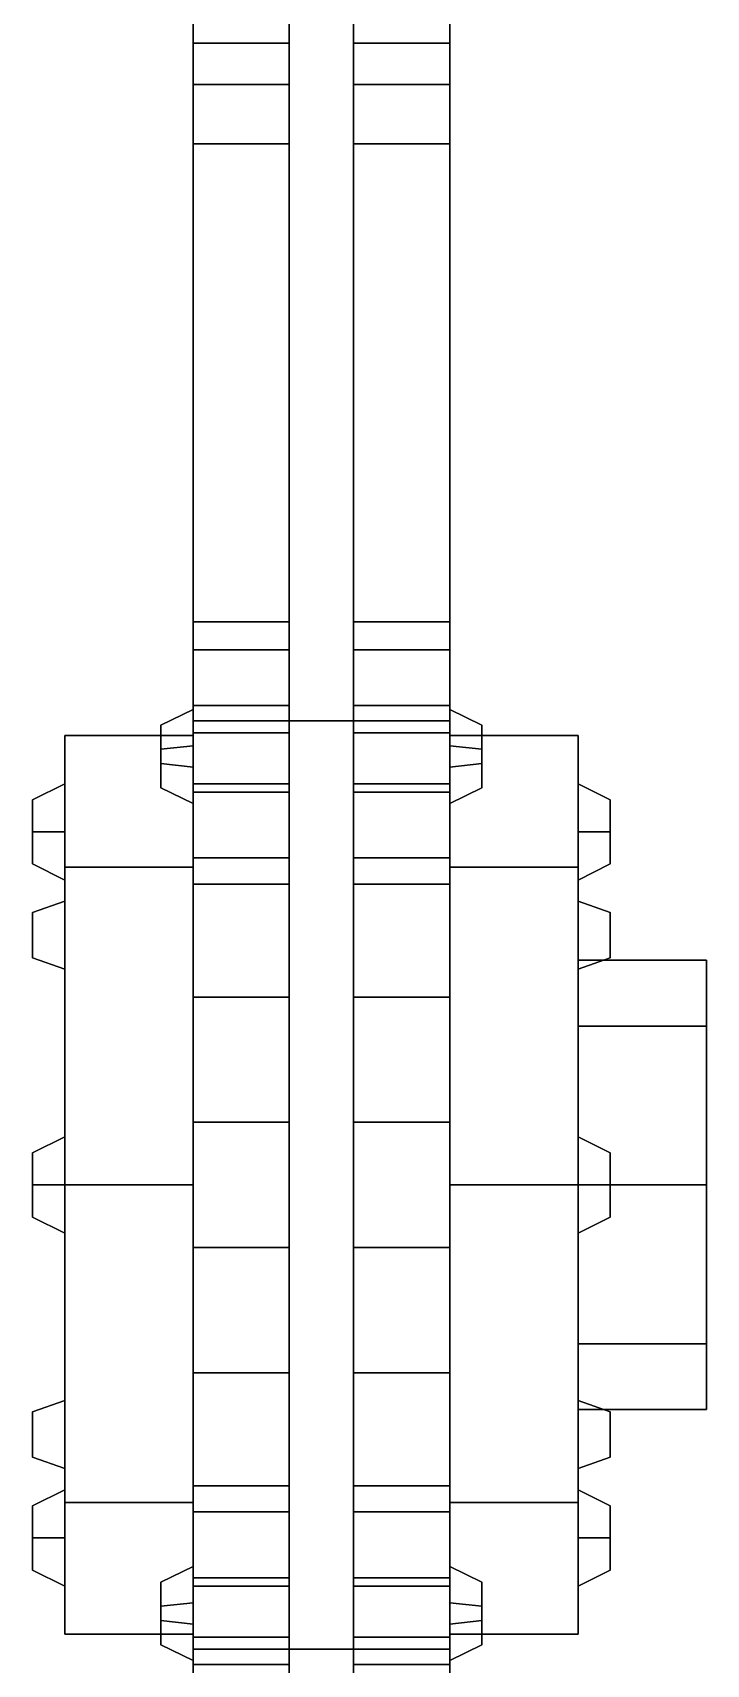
# Model space of a CAD drawing. Extents: x 0.14 to 0.35, y -0.65 to 0.65.
# Drawn here: x 0.14 to 0.35, y -0.149 to 0.359 of the extents above; entities that cross this region are included whole.
import ezdxf

# ---------------------------------------------------------------- set-up
doc = ezdxf.new("R2010")
doc.units = 0
doc.layers.add('WHEELS', color=2, linetype='CONTINUOUS')

msp = doc.modelspace()

# ---------------------------------------------------------------- linework, layer by layer
at = {"layer": 'WHEELS'}
for points in [[(0.22, 0.54544, -0.02), (0.22, 0.17544, -0.02), (0.19, 0.17544, -0.02), (0.19, 0.54544, -0.02)], [(0.22, 0.17544, 0.02), (0.22, 0.54544, 0.02), (0.19, 0.54544, 0.02), (0.19, 0.17544, 0.02)], [(0.19, 0.17544, 0.02), (0.19, 0.54544, 0.02), (0.19, 0.54544, -0.02), (0.19, 0.17544, -0.02)], [(0.22, 0.5001, 0.21864), (0.22, 0.54544, 0.02), (0.22, 0.17544, 0.02), (0.22, 0.16674, 0.0581)], [(0.22, 0.54544, -0.02), (0.22, 0.5001, -0.21864), (0.22, 0.16674, -0.0581), (0.22, 0.17544, -0.02)], [(0.27, 0.17544, 0.02), (0.27, 0.54544, 0.02), (0.24, 0.54544, 0.02), (0.24, 0.17544, 0.02)], [(0.27, 0.54544, -0.02), (0.27, 0.17544, -0.02), (0.24, 0.17544, -0.02), (0.24, 0.54544, -0.02)], [(0.24, 0.16674, 0.0581), (0.24, 0.17544, 0.02), (0.24, 0.54544, 0.02), (0.24, 0.5001, 0.21864)], [(0.24, 0.17544, -0.02), (0.24, 0.16674, -0.0581), (0.24, 0.5001, -0.21864), (0.24, 0.54544, -0.02)], [(0.27, 0.54544, 0.02), (0.27, 0.17544, 0.02), (0.27, 0.17544, -0.02), (0.27, 0.54544, -0.02)], [(0.19, 0.36474, 0.45737), (0.19, 0.52707, 0.25382), (0.19, 0.49553, 0.23864), (0.19, 0.34292, 0.43001)], [(0.19, 0.52707, -0.25382), (0.19, 0.36474, -0.45737), (0.19, 0.34292, -0.43001), (0.19, 0.49553, -0.23864)], [(0.27, 0.36474, -0.45737), (0.27, 0.52707, -0.25382), (0.27, 0.49553, -0.23864), (0.27, 0.34292, -0.43001)], [(0.27, 0.52707, 0.25382), (0.27, 0.36474, 0.45737), (0.27, 0.34292, 0.43001), (0.27, 0.49553, 0.23864)], [(0.19, 0.48274, -0.25467), (0.19, 0.14938, -0.09414), (0.19, 0.16674, -0.0581), (0.19, 0.5001, -0.21864)], [(0.22, 0.16674, -0.0581), (0.22, 0.5001, -0.21864), (0.19, 0.5001, -0.21864), (0.19, 0.16674, -0.0581)], [(0.19, 0.5001, 0.21864), (0.19, 0.16674, 0.0581), (0.19, 0.14938, 0.09414), (0.19, 0.48274, 0.25467)], [(0.22, 0.5001, 0.21864), (0.22, 0.16674, 0.0581), (0.19, 0.16674, 0.0581), (0.19, 0.5001, 0.21864)], [(0.27, 0.16674, -0.0581), (0.27, 0.5001, -0.21864), (0.24, 0.5001, -0.21864), (0.24, 0.16674, -0.0581)], [(0.27, 0.5001, 0.21864), (0.27, 0.16674, 0.0581), (0.24, 0.16674, 0.0581), (0.24, 0.5001, 0.21864)], [(0.27, 0.5001, -0.21864), (0.27, 0.16674, -0.0581), (0.27, 0.14938, -0.09414), (0.27, 0.48274, -0.25467)], [(0.27, 0.48274, 0.25467), (0.27, 0.14938, 0.09414), (0.27, 0.16674, 0.0581), (0.27, 0.5001, 0.21864)], [(0.22, 0.34292, -0.43001), (0.22, 0.49553, -0.23864), (0.19, 0.49553, -0.23864), (0.19, 0.34292, -0.43001)], [(0.22, 0.49553, 0.23864), (0.22, 0.34292, 0.43001), (0.19, 0.34292, 0.43001), (0.19, 0.49553, 0.23864)], [(0.27, 0.34292, -0.43001), (0.27, 0.49553, -0.23864), (0.24, 0.49553, -0.23864), (0.24, 0.34292, -0.43001)], [(0.27, 0.49553, 0.23864), (0.27, 0.34292, 0.43001), (0.24, 0.34292, 0.43001), (0.24, 0.49553, 0.23864)], [(0.22, 0.48274, -0.25467), (0.22, 0.14938, -0.09414), (0.19, 0.14938, -0.09414), (0.19, 0.48274, -0.25467)], [(0.22, 0.14938, 0.09414), (0.22, 0.48274, 0.25467), (0.19, 0.48274, 0.25467), (0.19, 0.14938, 0.09414)], [(0.22, 0.48274, -0.25467), (0.22, 0.35571, -0.41397), (0.22, 0.12502, -0.12469), (0.22, 0.14938, -0.09414)], [(0.22, 0.35571, 0.41397), (0.22, 0.48274, 0.25467), (0.22, 0.14938, 0.09414), (0.22, 0.12502, 0.12469)], [(0.27, 0.48274, -0.25467), (0.27, 0.14938, -0.09414), (0.24, 0.14938, -0.09414), (0.24, 0.48274, -0.25467)], [(0.27, 0.14938, 0.09414), (0.27, 0.48274, 0.25467), (0.24, 0.48274, 0.25467), (0.24, 0.14938, 0.09414)], [(0.24, 0.14938, -0.09414), (0.24, 0.12502, -0.12469), (0.24, 0.35571, -0.41397), (0.24, 0.48274, -0.25467)], [(0.24, 0.12502, 0.12469), (0.24, 0.14938, 0.09414), (0.24, 0.48274, 0.25467), (0.24, 0.35571, 0.41397)], [(0.27, 0.14464, 0.6337), (0.27, 0.40527, 0.50819), (0.19, 0.40527, 0.50819), (0.19, 0.14464, 0.6337)], [(0.27, 0.40527, -0.50819), (0.27, 0.14464, -0.6337), (0.19, 0.14464, -0.6337), (0.19, 0.40527, -0.50819)], [(0.19, 0.14464, 0.6337), (0.19, 0.40527, 0.50819), (0.19, 0.38345, 0.48083), (0.19, 0.13685, 0.59958)], [(0.19, 0.40527, -0.50819), (0.19, 0.14464, -0.6337), (0.19, 0.13685, -0.59958), (0.19, 0.38345, -0.48083)], [(0.27, 0.14464, -0.6337), (0.27, 0.40527, -0.50819), (0.27, 0.38345, -0.48083), (0.27, 0.13685, -0.59958)], [(0.27, 0.40527, 0.50819), (0.27, 0.14464, 0.6337), (0.27, 0.13685, 0.59958), (0.27, 0.38345, 0.48083)], [(0.19, 0.13685, 0.59958), (0.19, 0.38345, 0.48083), (0.19, 0.36237, 0.47845), (0.19, 0.14814, 0.58162)], [(0.19, 0.38345, -0.48083), (0.19, 0.13685, -0.59958), (0.19, 0.14814, -0.58162), (0.19, 0.36237, -0.47845)], [(0.27, 0.13685, -0.59958), (0.27, 0.38345, -0.48083), (0.27, 0.36237, -0.47845), (0.27, 0.14814, -0.58162)], [(0.27, 0.38345, 0.48083), (0.27, 0.13685, 0.59958), (0.27, 0.14814, 0.58162), (0.27, 0.36237, 0.47845)], [(0.19, 0.13017, 0.57033), (0.19, 0.36474, 0.45737), (0.19, 0.34292, 0.43001), (0.19, 0.12239, 0.53621)], [(0.19, 0.14814, 0.58162), (0.19, 0.36237, 0.47845), (0.19, 0.36474, 0.45737), (0.19, 0.13017, 0.57033)], [(0.19, 0.36474, -0.45737), (0.19, 0.13017, -0.57033), (0.19, 0.12239, -0.53621), (0.19, 0.34292, -0.43001)], [(0.19, 0.36237, -0.47845), (0.19, 0.14814, -0.58162), (0.19, 0.13017, -0.57033), (0.19, 0.36474, -0.45737)], [(0.27, 0.14814, -0.58162), (0.27, 0.36237, -0.47845), (0.27, 0.36474, -0.45737), (0.27, 0.13017, -0.57033)], [(0.27, 0.13017, -0.57033), (0.27, 0.36474, -0.45737), (0.27, 0.34292, -0.43001), (0.27, 0.12239, -0.53621)], [(0.27, 0.36237, 0.47845), (0.27, 0.14814, 0.58162), (0.27, 0.13017, 0.57033), (0.27, 0.36474, 0.45737)], [(0.27, 0.36474, 0.45737), (0.27, 0.13017, 0.57033), (0.27, 0.12239, 0.53621), (0.27, 0.34292, 0.43001)], [(0.19, 0.32444, -0.43891), (0.19, 0.09375, -0.14963), (0.19, 0.12502, -0.12469), (0.19, 0.35571, -0.41397)], [(0.22, 0.12502, -0.12469), (0.22, 0.35571, -0.41397), (0.19, 0.35571, -0.41397), (0.19, 0.12502, -0.12469)], [(0.19, 0.35571, 0.41397), (0.19, 0.12502, 0.12469), (0.19, 0.09375, 0.14963), (0.19, 0.32444, 0.43891)], [(0.22, 0.35571, 0.41397), (0.22, 0.12502, 0.12469), (0.19, 0.12502, 0.12469), (0.19, 0.35571, 0.41397)], [(0.19, 0.34292, 0.43001), (0.19, 0.35571, 0.41397), (0.19, 0.32444, 0.43891), (0.19, 0.34292, 0.43001)], [(0.19, 0.34292, -0.43001), (0.19, 0.32444, -0.43891), (0.19, 0.35571, -0.41397), (0.19, 0.34292, -0.43001)], [(0.27, 0.12502, -0.12469), (0.27, 0.35571, -0.41397), (0.24, 0.35571, -0.41397), (0.24, 0.12502, -0.12469)], [(0.27, 0.35571, 0.41397), (0.27, 0.12502, 0.12469), (0.24, 0.12502, 0.12469), (0.24, 0.35571, 0.41397)], [(0.27, 0.35571, -0.41397), (0.27, 0.12502, -0.12469), (0.27, 0.09375, -0.14963), (0.27, 0.32444, -0.43891)], [(0.27, 0.34292, -0.43001), (0.27, 0.35571, -0.41397), (0.27, 0.32444, -0.43891), (0.27, 0.34292, -0.43001)], [(0.27, 0.32444, 0.43891), (0.27, 0.09375, 0.14963), (0.27, 0.12502, 0.12469), (0.27, 0.35571, 0.41397)], [(0.27, 0.34292, 0.43001), (0.27, 0.32444, 0.43891), (0.27, 0.35571, 0.41397), (0.27, 0.34292, 0.43001)], [(0.22, 0.12239, -0.53621), (0.22, 0.34292, -0.43001), (0.19, 0.34292, -0.43001), (0.19, 0.12239, -0.53621)], [(0.22, 0.34292, 0.43001), (0.22, 0.12239, 0.53621), (0.19, 0.12239, 0.53621), (0.19, 0.34292, 0.43001)], [(0.27, 0.12239, -0.53621), (0.27, 0.34292, -0.43001), (0.24, 0.34292, -0.43001), (0.24, 0.12239, -0.53621)], [(0.27, 0.34292, 0.43001), (0.27, 0.12239, 0.53621), (0.24, 0.12239, 0.53621), (0.24, 0.34292, 0.43001)], [(0.22, 0.32444, -0.43891), (0.22, 0.09375, -0.14963), (0.19, 0.09375, -0.14963), (0.19, 0.32444, -0.43891)], [(0.22, 0.09375, 0.14963), (0.22, 0.32444, 0.43891), (0.19, 0.32444, 0.43891), (0.19, 0.09375, 0.14963)], [(0.22, 0.32444, -0.43891), (0.22, 0.14087, -0.52731), (0.22, 0.05854, -0.16659), (0.22, 0.09375, -0.14963)], [(0.22, 0.14087, 0.52731), (0.22, 0.32444, 0.43891), (0.22, 0.09375, 0.14963), (0.22, 0.05854, 0.16659)], [(0.27, 0.32444, -0.43891), (0.27, 0.09375, -0.14963), (0.24, 0.09375, -0.14963), (0.24, 0.32444, -0.43891)], [(0.27, 0.09375, 0.14963), (0.27, 0.32444, 0.43891), (0.24, 0.32444, 0.43891), (0.24, 0.09375, 0.14963)], [(0.24, 0.09375, -0.14963), (0.24, 0.05854, -0.16659), (0.24, 0.14087, -0.52731), (0.24, 0.32444, -0.43891)], [(0.24, 0.05854, 0.16659), (0.24, 0.09375, 0.14963), (0.24, 0.32444, 0.43891), (0.24, 0.14087, 0.52731)], [(0.22, 0.16674, 0.0581), (0.22, 0.17544, 0.02), (0.19, 0.17544, 0.02), (0.19, 0.16674, 0.0581)], [(0.22, 0.17544, -0.02), (0.22, 0.16674, -0.0581), (0.19, 0.16674, -0.0581), (0.19, 0.17544, -0.02)], [(0.19, 0.16674, 0.0581), (0.19, 0.17544, 0.02), (0.19, 0.14)], [(0.19, 0.17544, 0.02), (0.19, 0.17544, -0.02), (0.19, 0.14)], [(0.19, 0.17544, -0.02), (0.19, 0.16674, -0.0581), (0.19, 0.14)], [(0.27, 0.16674, 0.0581), (0.27, 0.17544, 0.02), (0.24, 0.17544, 0.02), (0.24, 0.16674, 0.0581)], [(0.27, 0.17544, -0.02), (0.27, 0.16674, -0.0581), (0.24, 0.16674, -0.0581), (0.24, 0.17544, -0.02)], [(0.27, 0.17544, 0.02), (0.27, 0.16674, 0.0581), (0.27, 0.14)], [(0.27, 0.17544, -0.02), (0.27, 0.17544, 0.02), (0.27, 0.14)], [(0.27, 0.16674, -0.0581), (0.27, 0.17544, -0.02), (0.27, 0.14)], [(0.19, 0.14938, 0.09414), (0.19, 0.16674, 0.0581), (0.19, 0.14), (0.19, 0.09899, 0.09899)], [(0.19, 0.16674, -0.0581), (0.19, 0.14938, -0.09414), (0.19, 0.09899, -0.09899), (0.19, 0.14)], [(0.27, 0.16674, 0.0581), (0.27, 0.14938, 0.09414), (0.27, 0.09899, 0.09899), (0.27, 0.14)], [(0.27, 0.14938, -0.09414), (0.27, 0.16674, -0.0581), (0.27, 0.14), (0.27, 0.09899, -0.09899)], [(0.19, 0.13685, 0.59958), (0.19, 0.14814, 0.58162), (0.18, 0.14326, 0.58273), (0.18, 0.13574, 0.59471)], [(0.19, 0.14814, 0.58162), (0.19, 0.13017, 0.57033), (0.18, 0.13129, 0.57521), (0.18, 0.14326, 0.58273)], [(0.19, 0.13017, -0.57033), (0.19, 0.14814, -0.58162), (0.18, 0.14326, -0.58273), (0.18, 0.13129, -0.57521)], [(0.19, 0.14814, -0.58162), (0.19, 0.13685, -0.59958), (0.18, 0.13574, -0.59471), (0.18, 0.14326, -0.58273)], [(0.22, 0.14938, -0.09414), (0.22, 0.12502, -0.12469), (0.19, 0.12502, -0.12469), (0.19, 0.14938, -0.09414)], [(0.22, 0.12502, 0.12469), (0.22, 0.14938, 0.09414), (0.19, 0.14938, 0.09414), (0.19, 0.12502, 0.12469)], [(0.19, 0.12502, 0.12469), (0.19, 0.14938, 0.09414), (0.19, 0.09899, 0.09899)], [(0.19, 0.14938, -0.09414), (0.19, 0.12502, -0.12469), (0.19, 0.09899, -0.09899)], [(0.27, 0.14938, -0.09414), (0.27, 0.12502, -0.12469), (0.24, 0.12502, -0.12469), (0.24, 0.14938, -0.09414)], [(0.27, 0.12502, 0.12469), (0.27, 0.14938, 0.09414), (0.24, 0.14938, 0.09414), (0.24, 0.12502, 0.12469)], [(0.27, 0.14938, 0.09414), (0.27, 0.12502, 0.12469), (0.27, 0.09899, 0.09899)], [(0.27, 0.12502, -0.12469), (0.27, 0.14938, -0.09414), (0.27, 0.09899, -0.09899)], [(0.27, 0.14814, -0.58162), (0.27, 0.13017, -0.57033), (0.28, 0.13129, -0.57521), (0.28, 0.14326, -0.58273)], [(0.27, 0.13685, -0.59958), (0.27, 0.14814, -0.58162), (0.28, 0.14326, -0.58273), (0.28, 0.13574, -0.59471)], [(0.27, 0.14814, 0.58162), (0.27, 0.13685, 0.59958), (0.28, 0.13574, 0.59471), (0.28, 0.14326, 0.58273)], [(0.27, 0.13017, 0.57033), (0.27, 0.14814, 0.58162), (0.28, 0.14326, 0.58273), (0.28, 0.13129, 0.57521)], [(0.18, 0.14326, 0.58273), (0.18, 0.13129, 0.57521), (0.18, 0.12376, 0.58718), (0.18, 0.13574, 0.59471)], [(0.18, 0.12376, -0.58718), (0.18, 0.13129, -0.57521), (0.18, 0.14326, -0.58273), (0.18, 0.13574, -0.59471)], [(0.27, -0.14464, 0.6337), (0.27, 0.14464, 0.6337), (0.19, 0.14464, 0.6337), (0.19, -0.14464, 0.6337)], [(0.27, 0.14464, -0.6337), (0.27, -0.14464, -0.6337), (0.19, -0.14464, -0.6337), (0.19, 0.14464, -0.6337)], [(0.19, -0.14464, 0.6337), (0.19, 0.14464, 0.6337), (0.19, 0.13685, 0.59958), (0.19, -0.13685, 0.59958)], [(0.19, 0.14464, -0.6337), (0.19, -0.14464, -0.6337), (0.19, -0.13685, -0.59958), (0.19, 0.13685, -0.59958)], [(0.27, -0.14464, -0.6337), (0.27, 0.14464, -0.6337), (0.27, 0.13685, -0.59958), (0.27, -0.13685, -0.59958)], [(0.27, 0.14464, 0.6337), (0.27, -0.14464, 0.6337), (0.27, -0.13685, 0.59958), (0.27, 0.13685, 0.59958)], [(0.28, 0.14326, -0.58273), (0.28, 0.13129, -0.57521), (0.28, 0.12376, -0.58718), (0.28, 0.13574, -0.59471)], [(0.28, 0.12376, 0.58718), (0.28, 0.13129, 0.57521), (0.28, 0.14326, 0.58273), (0.28, 0.13574, 0.59471)], [(0.19, 0.09899, 0.09899), (0.19, 0.14), (0.15, 0.14), (0.15, 0.09899, 0.09899)], [(0.19, 0.14), (0.19, 0.09899, -0.09899), (0.15, 0.09899, -0.09899), (0.15, 0.14)], [(0.15, 0.14), (0.15, 0.125), (0.15, 0.08839, 0.08839), (0.15, 0.09899, 0.09899)], [(0.15, 0.09899, -0.09899), (0.15, 0.08839, -0.08839), (0.15, 0.125), (0.15, 0.14)], [(0.19, 0.10187, -0.53621), (0.19, 0.01954, -0.17549), (0.19, 0.05854, -0.16659), (0.19, 0.14087, -0.52731)], [(0.22, 0.05854, -0.16659), (0.22, 0.14087, -0.52731), (0.19, 0.14087, -0.52731), (0.19, 0.05854, -0.16659)], [(0.19, 0.14087, 0.52731), (0.19, 0.05854, 0.16659), (0.19, 0.01954, 0.17549), (0.19, 0.10187, 0.53621)], [(0.22, 0.14087, 0.52731), (0.22, 0.05854, 0.16659), (0.19, 0.05854, 0.16659), (0.19, 0.14087, 0.52731)], [(0.19, 0.12239, -0.53621), (0.19, 0.10187, -0.53621), (0.19, 0.14087, -0.52731), (0.19, 0.12239, -0.53621)], [(0.19, 0.12239, 0.53621), (0.19, 0.14087, 0.52731), (0.19, 0.10187, 0.53621), (0.19, 0.12239, 0.53621)], [(0.27, 0.05854, -0.16659), (0.27, 0.14087, -0.52731), (0.24, 0.14087, -0.52731), (0.24, 0.05854, -0.16659)], [(0.27, 0.14087, 0.52731), (0.27, 0.05854, 0.16659), (0.24, 0.05854, 0.16659), (0.24, 0.14087, 0.52731)], [(0.27, 0.14087, -0.52731), (0.27, 0.05854, -0.16659), (0.27, 0.01954, -0.17549), (0.27, 0.10187, -0.53621)], [(0.27, 0.12239, -0.53621), (0.27, 0.14087, -0.52731), (0.27, 0.10187, -0.53621), (0.27, 0.12239, -0.53621)], [(0.27, 0.10187, 0.53621), (0.27, 0.01954, 0.17549), (0.27, 0.05854, 0.16659), (0.27, 0.14087, 0.52731)], [(0.27, 0.12239, 0.53621), (0.27, 0.10187, 0.53621), (0.27, 0.14087, 0.52731), (0.27, 0.12239, 0.53621)], [(0.27, 0.09899, -0.09899), (0.27, 0.14), (0.31, 0.14), (0.31, 0.09899, -0.09899)], [(0.27, 0.14), (0.27, 0.09899, 0.09899), (0.31, 0.09899, 0.09899), (0.31, 0.14)], [(0.31, 0.09899, 0.09899), (0.31, 0.08839, 0.08839), (0.31, 0.125), (0.31, 0.14)], [(0.31, 0.14), (0.31, 0.125), (0.31, 0.08839, -0.08839), (0.31, 0.09899, -0.09899)], [(0.19, 0.11889, 0.58829), (0.19, 0.13685, 0.59958), (0.18, 0.13574, 0.59471), (0.18, 0.12376, 0.58718)], [(0.19, 0.13685, -0.59958), (0.19, 0.11889, -0.58829), (0.18, 0.12376, -0.58718), (0.18, 0.13574, -0.59471)], [(0.19, -0.13685, 0.59958), (0.19, 0.13685, 0.59958), (0.19, 0.11889, 0.58829), (0.19, -0.11889, 0.58829)], [(0.19, 0.13685, -0.59958), (0.19, -0.13685, -0.59958), (0.19, -0.11889, -0.58829), (0.19, 0.11889, -0.58829)], [(0.27, -0.13685, -0.59958), (0.27, 0.13685, -0.59958), (0.27, 0.11889, -0.58829), (0.27, -0.11889, -0.58829)], [(0.27, 0.11889, -0.58829), (0.27, 0.13685, -0.59958), (0.28, 0.13574, -0.59471), (0.28, 0.12376, -0.58718)], [(0.27, 0.13685, 0.59958), (0.27, -0.13685, 0.59958), (0.27, -0.11889, 0.58829), (0.27, 0.11889, 0.58829)], [(0.27, 0.13685, 0.59958), (0.27, 0.11889, 0.58829), (0.28, 0.12376, 0.58718), (0.28, 0.13574, 0.59471)], [(0.19, 0.13017, 0.57033), (0.19, 0.11889, 0.58829), (0.18, 0.12376, 0.58718), (0.18, 0.13129, 0.57521)], [(0.19, 0.11889, -0.58829), (0.19, 0.13017, -0.57033), (0.18, 0.13129, -0.57521), (0.18, 0.12376, -0.58718)], [(0.19, -0.13017, 0.57033), (0.19, 0.13017, 0.57033), (0.19, 0.12239, 0.53621), (0.19, -0.12239, 0.53621)], [(0.19, -0.11889, 0.58829), (0.19, 0.11889, 0.58829), (0.19, 0.13017, 0.57033), (0.19, -0.13017, 0.57033)], [(0.19, 0.13017, -0.57033), (0.19, -0.13017, -0.57033), (0.19, -0.12239, -0.53621), (0.19, 0.12239, -0.53621)], [(0.19, 0.11889, -0.58829), (0.19, -0.11889, -0.58829), (0.19, -0.13017, -0.57033), (0.19, 0.13017, -0.57033)], [(0.27, 0.13017, -0.57033), (0.27, 0.11889, -0.58829), (0.28, 0.12376, -0.58718), (0.28, 0.13129, -0.57521)], [(0.27, 0.11889, 0.58829), (0.27, 0.13017, 0.57033), (0.28, 0.13129, 0.57521), (0.28, 0.12376, 0.58718)], [(0.27, -0.11889, -0.58829), (0.27, 0.11889, -0.58829), (0.27, 0.13017, -0.57033), (0.27, -0.13017, -0.57033)], [(0.27, -0.13017, -0.57033), (0.27, 0.13017, -0.57033), (0.27, 0.12239, -0.53621), (0.27, -0.12239, -0.53621)], [(0.27, 0.11889, 0.58829), (0.27, -0.11889, 0.58829), (0.27, -0.13017, 0.57033), (0.27, 0.13017, 0.57033)], [(0.27, 0.13017, 0.57033), (0.27, -0.13017, 0.57033), (0.27, -0.12239, 0.53621), (0.27, 0.12239, 0.53621)], [(0.15, 0.125), (0.15, 0.11, -0.015), (0.14, 0.11, -0.01), (0.14, 0.12)], [(0.15, 0.11, 0.015), (0.15, 0.125), (0.14, 0.12), (0.14, 0.11, 0.01)], [(0.15, 0.125), (0.15, 0.11, 0.015), (0.15, 0.08839, 0.06718), (0.15, 0.08839, 0.08839)], [(0.15, 0.08839, -0.08839), (0.15, 0.08839, -0.06718), (0.15, 0.11, -0.015), (0.15, 0.125)], [(0.19, 0.09375, 0.14963), (0.19, 0.12502, 0.12469), (0.19, 0.09899, 0.09899)], [(0.19, 0.12502, -0.12469), (0.19, 0.09375, -0.14963), (0.19, 0.09899, -0.09899)], [(0.22, -0.12239, -0.53621), (0.22, 0.12239, -0.53621), (0.19, 0.12239, -0.53621), (0.19, -0.12239, -0.53621)], [(0.22, 0.12239, 0.53621), (0.22, -0.12239, 0.53621), (0.19, -0.12239, 0.53621), (0.19, 0.12239, 0.53621)], [(0.27, -0.12239, -0.53621), (0.27, 0.12239, -0.53621), (0.24, 0.12239, -0.53621), (0.24, -0.12239, -0.53621)], [(0.27, 0.12239, 0.53621), (0.27, -0.12239, 0.53621), (0.24, -0.12239, 0.53621), (0.24, 0.12239, 0.53621)], [(0.27, 0.12502, 0.12469), (0.27, 0.09375, 0.14963), (0.27, 0.09899, 0.09899)], [(0.27, 0.09375, -0.14963), (0.27, 0.12502, -0.12469), (0.27, 0.09899, -0.09899)], [(0.31, 0.11, -0.015), (0.31, 0.125), (0.32, 0.12), (0.32, 0.11, -0.01)], [(0.31, 0.125), (0.31, 0.11, 0.015), (0.32, 0.11, 0.01), (0.32, 0.12)], [(0.31, 0.08839, 0.08839), (0.31, 0.08839, 0.06718), (0.31, 0.11, 0.015), (0.31, 0.125)], [(0.31, 0.125), (0.31, 0.11, -0.015), (0.31, 0.08839, -0.06718), (0.31, 0.08839, -0.08839)], [(0.14, 0.11, -0.01), (0.14, 0.1), (0.14, 0.11, 0.01), (0.14, 0.12)], [(0.32, 0.11, 0.01), (0.32, 0.1), (0.32, 0.11, -0.01), (0.32, 0.12)], [(0.15, 0.11, -0.015), (0.15, 0.095), (0.14, 0.1), (0.14, 0.11, -0.01)], [(0.15, 0.095), (0.15, 0.11, 0.015), (0.14, 0.11, 0.01), (0.14, 0.1)], [(0.15, 0.11, 0.015), (0.15, 0.095), (0.15, 0.06718, 0.06718), (0.15, 0.08839, 0.06718)], [(0.15, 0.08839, -0.06718), (0.15, 0.06718, -0.06718), (0.15, 0.095), (0.15, 0.11, -0.015)], [(0.31, 0.095), (0.31, 0.11, -0.015), (0.32, 0.11, -0.01), (0.32, 0.1)], [(0.31, 0.11, 0.015), (0.31, 0.095), (0.32, 0.1), (0.32, 0.11, 0.01)], [(0.31, 0.08839, 0.06718), (0.31, 0.06718, 0.06718), (0.31, 0.095), (0.31, 0.11, 0.015)], [(0.31, 0.11, -0.015), (0.31, 0.095), (0.31, 0.06718, -0.06718), (0.31, 0.08839, -0.06718)], [(0.22, 0.10187, -0.53621), (0.22, 0.01954, -0.17549), (0.19, 0.01954, -0.17549), (0.19, 0.10187, -0.53621)], [(0.22, 0.01954, 0.17549), (0.22, 0.10187, 0.53621), (0.19, 0.10187, 0.53621), (0.19, 0.01954, 0.17549)], [(0.22, 0.10187, -0.53621), (0.22, -0.10187, -0.53621), (0.22, -0.01954, -0.17549), (0.22, 0.01954, -0.17549)], [(0.22, -0.10187, 0.53621), (0.22, 0.10187, 0.53621), (0.22, 0.01954, 0.17549), (0.22, -0.01954, 0.17549)], [(0.27, 0.10187, -0.53621), (0.27, 0.01954, -0.17549), (0.24, 0.01954, -0.17549), (0.24, 0.10187, -0.53621)], [(0.27, 0.01954, 0.17549), (0.27, 0.10187, 0.53621), (0.24, 0.10187, 0.53621), (0.24, 0.01954, 0.17549)], [(0.24, 0.01954, -0.17549), (0.24, -0.01954, -0.17549), (0.24, -0.10187, -0.53621), (0.24, 0.10187, -0.53621)], [(0.24, -0.01954, 0.17549), (0.24, 0.01954, 0.17549), (0.24, 0.10187, 0.53621), (0.24, -0.10187, 0.53621)], [(0.19, 0, 0.14), (0.19, 0.09899, 0.09899), (0.15, 0.09899, 0.09899), (0.15, 0, 0.14)], [(0.19, 0.09899, -0.09899), (0.19, 0, -0.14), (0.15, 0, -0.14), (0.15, 0.09899, -0.09899)], [(0.15, 0.09899, 0.09899), (0.15, 0.08839, 0.08839), (0.15, 0, 0.125), (0.15, 0, 0.14)], [(0.15, 0, -0.14), (0.15, 0, -0.125), (0.15, 0.08839, -0.08839), (0.15, 0.09899, -0.09899)], [(0.19, 0.05854, 0.16659), (0.19, 0.09375, 0.14963), (0.19, 0.09899, 0.09899), (0.19, 0, 0.14)], [(0.19, 0.09375, -0.14963), (0.19, 0.05854, -0.16659), (0.19, 0, -0.14), (0.19, 0.09899, -0.09899)], [(0.27, 0.09375, 0.14963), (0.27, 0.05854, 0.16659), (0.27, 0, 0.14), (0.27, 0.09899, 0.09899)], [(0.27, 0.05854, -0.16659), (0.27, 0.09375, -0.14963), (0.27, 0.09899, -0.09899), (0.27, 0, -0.14)], [(0.27, 0, -0.14), (0.27, 0.09899, -0.09899), (0.31, 0.09899, -0.09899), (0.31, 0, -0.14)], [(0.27, 0.09899, 0.09899), (0.27, 0, 0.14), (0.31, 0, 0.14), (0.31, 0.09899, 0.09899)], [(0.31, 0, 0.14), (0.31, 0, 0.125), (0.31, 0.08839, 0.08839), (0.31, 0.09899, 0.09899)], [(0.31, 0.09899, -0.09899), (0.31, 0.08839, -0.08839), (0.31, 0, -0.125), (0.31, 0, -0.14)], [(0.15, 0.06718, 0.06718), (0.15, 0.095), (0.15, 0.07), (0.15, 0.0495, 0.0495)], [(0.15, 0.095), (0.15, 0.06718, -0.06718), (0.15, 0.0495, -0.0495), (0.15, 0.07)], [(0.22, 0.09375, -0.14963), (0.22, 0.05854, -0.16659), (0.19, 0.05854, -0.16659), (0.19, 0.09375, -0.14963)], [(0.22, 0.05854, 0.16659), (0.22, 0.09375, 0.14963), (0.19, 0.09375, 0.14963), (0.19, 0.05854, 0.16659)], [(0.27, 0.09375, -0.14963), (0.27, 0.05854, -0.16659), (0.24, 0.05854, -0.16659), (0.24, 0.09375, -0.14963)], [(0.27, 0.05854, 0.16659), (0.27, 0.09375, 0.14963), (0.24, 0.09375, 0.14963), (0.24, 0.05854, 0.16659)], [(0.31, 0.095), (0.31, 0.06718, 0.06718), (0.31, 0.0495, 0.0495), (0.31, 0.07)], [(0.31, 0.06718, -0.06718), (0.31, 0.095), (0.31, 0.07), (0.31, 0.0495, -0.0495)], [(0.15, 0.08839, 0.08839), (0.15, 0.08839, 0.06718), (0.14, 0.08485, 0.07071), (0.14, 0.08485, 0.08485)], [(0.15, 0.08839, 0.06718), (0.15, 0.06718, 0.06718), (0.14, 0.07071, 0.07071), (0.14, 0.08485, 0.07071)], [(0.15, 0.06718, 0.08839), (0.15, 0.08839, 0.08839), (0.14, 0.08485, 0.08485), (0.14, 0.07071, 0.08485)], [(0.15, 0.08839, -0.08839), (0.15, 0.06718, -0.08839), (0.14, 0.07071, -0.08485), (0.14, 0.08485, -0.08485)], [(0.15, 0.06718, -0.06718), (0.15, 0.08839, -0.06718), (0.14, 0.08485, -0.07071), (0.14, 0.07071, -0.07071)], [(0.15, 0.08839, -0.06718), (0.15, 0.08839, -0.08839), (0.14, 0.08485, -0.08485), (0.14, 0.08485, -0.07071)], [(0.15, 0.08839, 0.08839), (0.15, 0.06718, 0.08839), (0.15, 0.015, 0.11), (0.15, 0, 0.125)], [(0.15, 0, -0.125), (0.15, 0.015, -0.11), (0.15, 0.06718, -0.08839), (0.15, 0.08839, -0.08839)], [(0.31, 0.08839, 0.08839), (0.31, 0.06718, 0.08839), (0.32, 0.07071, 0.08485), (0.32, 0.08485, 0.08485)], [(0.31, 0.06718, 0.06718), (0.31, 0.08839, 0.06718), (0.32, 0.08485, 0.07071), (0.32, 0.07071, 0.07071)], [(0.31, 0.08839, 0.06718), (0.31, 0.08839, 0.08839), (0.32, 0.08485, 0.08485), (0.32, 0.08485, 0.07071)], [(0.31, 0.08839, -0.08839), (0.31, 0.08839, -0.06718), (0.32, 0.08485, -0.07071), (0.32, 0.08485, -0.08485)], [(0.31, 0.08839, -0.06718), (0.31, 0.06718, -0.06718), (0.32, 0.07071, -0.07071), (0.32, 0.08485, -0.07071)], [(0.31, 0.06718, -0.08839), (0.31, 0.08839, -0.08839), (0.32, 0.08485, -0.08485), (0.32, 0.07071, -0.08485)], [(0.31, 0, 0.125), (0.31, 0.015, 0.11), (0.31, 0.06718, 0.08839), (0.31, 0.08839, 0.08839)], [(0.31, 0.08839, -0.08839), (0.31, 0.06718, -0.08839), (0.31, 0.015, -0.11), (0.31, 0, -0.125)], [(0.14, 0.08485, 0.07071), (0.14, 0.07071, 0.07071), (0.14, 0.07071, 0.08485), (0.14, 0.08485, 0.08485)], [(0.14, 0.07071, -0.08485), (0.14, 0.07071, -0.07071), (0.14, 0.08485, -0.07071), (0.14, 0.08485, -0.08485)], [(0.32, 0.07071, 0.08485), (0.32, 0.07071, 0.07071), (0.32, 0.08485, 0.07071), (0.32, 0.08485, 0.08485)], [(0.32, 0.08485, -0.07071), (0.32, 0.07071, -0.07071), (0.32, 0.07071, -0.08485), (0.32, 0.08485, -0.08485)], [(0.15, 0.06718, 0.06718), (0.15, 0.06718, 0.08839), (0.14, 0.07071, 0.08485), (0.14, 0.07071, 0.07071)], [(0.15, 0.06718, -0.08839), (0.15, 0.06718, -0.06718), (0.14, 0.07071, -0.07071), (0.14, 0.07071, -0.08485)], [(0.15, 0.06718, 0.08839), (0.15, 0.06718, 0.06718), (0.15, 0, 0.095), (0.15, 0.015, 0.11)], [(0.15, 0, 0.095), (0.15, 0.06718, 0.06718), (0.15, 0.0495, 0.0495), (0.15, 0, 0.07)], [(0.15, 0.015, -0.11), (0.15, 0, -0.095), (0.15, 0.06718, -0.06718), (0.15, 0.06718, -0.08839)], [(0.15, 0.06718, -0.06718), (0.15, 0, -0.095), (0.15, 0, -0.07), (0.15, 0.0495, -0.0495)], [(0.31, 0.06718, 0.08839), (0.31, 0.06718, 0.06718), (0.32, 0.07071, 0.07071), (0.32, 0.07071, 0.08485)], [(0.31, 0.06718, -0.06718), (0.31, 0.06718, -0.08839), (0.32, 0.07071, -0.08485), (0.32, 0.07071, -0.07071)], [(0.35, 0.0495, 0.0495), (0.35, 0.07), (0.31, 0.07), (0.31, 0.0495, 0.0495)], [(0.35, 0.07), (0.35, 0.0495, -0.0495), (0.31, 0.0495, -0.0495), (0.31, 0.07)], [(0.31, 0.015, 0.11), (0.31, 0, 0.095), (0.31, 0.06718, 0.06718), (0.31, 0.06718, 0.08839)], [(0.31, 0.06718, 0.06718), (0.31, 0, 0.095), (0.31, 0, 0.07), (0.31, 0.0495, 0.0495)], [(0.31, 0.06718, -0.08839), (0.31, 0.06718, -0.06718), (0.31, 0, -0.095), (0.31, 0.015, -0.11)], [(0.31, 0, -0.095), (0.31, 0.06718, -0.06718), (0.31, 0.0495, -0.0495), (0.31, 0, -0.07)], [(0.35, -0.0495, 0.0495), (0.35, 0.07), (0.35, 0.0495, 0.0495), (0.35, 0, 0.07)], [(0.35, -0.07), (0.35, 0.0495, -0.0495), (0.35, 0.07), (0.35, -0.0495, 0.0495)], [(0.19, 0.01954, 0.17549), (0.19, 0.05854, 0.16659), (0.19, 0, 0.14)], [(0.19, 0.05854, -0.16659), (0.19, 0.01954, -0.17549), (0.19, 0, -0.14)], [(0.27, 0.05854, 0.16659), (0.27, 0.01954, 0.17549), (0.27, 0, 0.14)], [(0.27, 0.01954, -0.17549), (0.27, 0.05854, -0.16659), (0.27, 0, -0.14)], [(0.35, 0, 0.07), (0.35, 0.0495, 0.0495), (0.31, 0.0495, 0.0495), (0.31, 0, 0.07)], [(0.35, 0.0495, -0.0495), (0.35, 0, -0.07), (0.31, 0, -0.07), (0.31, 0.0495, -0.0495)], [(0.35, -0.0495, -0.0495), (0.35, 0, -0.07), (0.35, 0.0495, -0.0495), (0.35, -0.07)], [(0.22, 0.01954, -0.17549), (0.22, -0.01954, -0.17549), (0.19, -0.01954, -0.17549), (0.19, 0.01954, -0.17549)], [(0.22, -0.01954, 0.17549), (0.22, 0.01954, 0.17549), (0.19, 0.01954, 0.17549), (0.19, -0.01954, 0.17549)], [(0.19, -0.01954, 0.17549), (0.19, 0.01954, 0.17549), (0.19, 0, 0.14)], [(0.19, 0.01954, -0.17549), (0.19, -0.01954, -0.17549), (0.19, 0, -0.14)], [(0.27, 0.01954, -0.17549), (0.27, -0.01954, -0.17549), (0.24, -0.01954, -0.17549), (0.24, 0.01954, -0.17549)], [(0.27, -0.01954, 0.17549), (0.27, 0.01954, 0.17549), (0.24, 0.01954, 0.17549), (0.24, -0.01954, 0.17549)], [(0.27, 0.01954, 0.17549), (0.27, -0.01954, 0.17549), (0.27, 0, 0.14)], [(0.27, -0.01954, -0.17549), (0.27, 0.01954, -0.17549), (0.27, 0, -0.14)], [(0.15, 0, 0.125), (0.15, 0.015, 0.11), (0.14, 0.01, 0.11), (0.14, 0, 0.12)], [(0.15, 0.015, 0.11), (0.15, 0, 0.095), (0.14, 0, 0.1), (0.14, 0.01, 0.11)], [(0.15, 0, -0.095), (0.15, 0.015, -0.11), (0.14, 0.01, -0.11), (0.14, 0, -0.1)], [(0.15, 0.015, -0.11), (0.15, 0, -0.125), (0.14, 0, -0.12), (0.14, 0.01, -0.11)], [(0.31, 0, 0.095), (0.31, 0.015, 0.11), (0.32, 0.01, 0.11), (0.32, 0, 0.1)], [(0.31, 0.015, 0.11), (0.31, 0, 0.125), (0.32, 0, 0.12), (0.32, 0.01, 0.11)], [(0.31, 0, -0.125), (0.31, 0.015, -0.11), (0.32, 0.01, -0.11), (0.32, 0, -0.12)], [(0.31, 0.015, -0.11), (0.31, 0, -0.095), (0.32, 0, -0.1), (0.32, 0.01, -0.11)], [(0.14, 0.01, 0.11), (0.14, 0, 0.1), (0.14, -0.01, 0.11), (0.14, 0, 0.12)], [(0.14, -0.01, -0.11), (0.14, 0, -0.1), (0.14, 0.01, -0.11), (0.14, 0, -0.12)], [(0.32, -0.01, 0.11), (0.32, 0, 0.1), (0.32, 0.01, 0.11), (0.32, 0, 0.12)], [(0.32, 0.01, -0.11), (0.32, 0, -0.1), (0.32, -0.01, -0.11), (0.32, 0, -0.12)], [(0.15, 0, 0.095), (0.15, -0.015, 0.11), (0.14, -0.01, 0.11), (0.14, 0, 0.1)], [(0.15, -0.015, 0.11), (0.15, 0, 0.125), (0.14, 0, 0.12), (0.14, -0.01, 0.11)], [(0.15, 0, -0.125), (0.15, -0.015, -0.11), (0.14, -0.01, -0.11), (0.14, 0, -0.12)], [(0.15, -0.015, -0.11), (0.15, 0, -0.095), (0.14, 0, -0.1), (0.14, -0.01, -0.11)], [(0.19, -0.09899, 0.09899), (0.19, 0, 0.14), (0.15, 0, 0.14), (0.15, -0.09899, 0.09899)], [(0.19, 0, -0.14), (0.19, -0.09899, -0.09899), (0.15, -0.09899, -0.09899), (0.15, 0, -0.14)], [(0.15, -0.015, 0.11), (0.15, 0, 0.095), (0.15, -0.06718, 0.06718), (0.15, -0.06718, 0.08839)], [(0.15, -0.06718, 0.06718), (0.15, 0, 0.095), (0.15, 0, 0.07), (0.15, -0.0495, 0.0495)], [(0.15, -0.09899, -0.09899), (0.15, -0.08839, -0.08839), (0.15, 0, -0.125), (0.15, 0, -0.14)], [(0.15, -0.08839, -0.08839), (0.15, -0.06718, -0.08839), (0.15, -0.015, -0.11), (0.15, 0, -0.125)], [(0.15, -0.06718, -0.08839), (0.15, -0.06718, -0.06718), (0.15, 0, -0.095), (0.15, -0.015, -0.11)], [(0.15, 0, -0.095), (0.15, -0.06718, -0.06718), (0.15, -0.0495, -0.0495), (0.15, 0, -0.07)], [(0.19, -0.05854, 0.16659), (0.19, -0.01954, 0.17549), (0.19, 0, 0.14)], [(0.19, -0.09375, 0.14963), (0.19, -0.05854, 0.16659), (0.19, 0, 0.14), (0.19, -0.09899, 0.09899)], [(0.19, -0.05854, -0.16659), (0.19, -0.09375, -0.14963), (0.19, -0.09899, -0.09899), (0.19, 0, -0.14)], [(0.19, -0.01954, -0.17549), (0.19, -0.05854, -0.16659), (0.19, 0, -0.14)], [(0.27, -0.05854, 0.16659), (0.27, -0.09375, 0.14963), (0.27, -0.09899, 0.09899), (0.27, 0, 0.14)], [(0.27, -0.01954, 0.17549), (0.27, -0.05854, 0.16659), (0.27, 0, 0.14)], [(0.27, -0.09899, -0.09899), (0.27, 0, -0.14), (0.31, 0, -0.14), (0.31, -0.09899, -0.09899)], [(0.27, 0, 0.14), (0.27, -0.09899, 0.09899), (0.31, -0.09899, 0.09899), (0.31, 0, 0.14)], [(0.31, 0, -0.095), (0.31, -0.015, -0.11), (0.32, -0.01, -0.11), (0.32, 0, -0.1)], [(0.31, -0.015, -0.11), (0.31, 0, -0.125), (0.32, 0, -0.12), (0.32, -0.01, -0.11)], [(0.31, -0.09899, 0.09899), (0.31, -0.08839, 0.08839), (0.31, 0, 0.125), (0.31, 0, 0.14)], [(0.31, -0.015, -0.11), (0.31, 0, -0.095), (0.31, -0.06718, -0.06718), (0.31, -0.06718, -0.08839)], [(0.31, -0.06718, -0.06718), (0.31, 0, -0.095), (0.31, 0, -0.07), (0.31, -0.0495, -0.0495)], [(0.35, -0.0495, 0.0495), (0.35, 0, 0.07), (0.31, 0, 0.07), (0.31, -0.0495, 0.0495)], [(0.35, 0, -0.07), (0.35, -0.0495, -0.0495), (0.31, -0.0495, -0.0495), (0.31, 0, -0.07)], [(0.15, 0, 0.14), (0.15, 0, 0.125), (0.15, -0.08839, 0.08839), (0.15, -0.09899, 0.09899)], [(0.15, 0, 0.125), (0.15, -0.015, 0.11), (0.15, -0.06718, 0.08839), (0.15, -0.08839, 0.08839)], [(0.27, -0.05854, -0.16659), (0.27, -0.01954, -0.17549), (0.27, 0, -0.14)], [(0.27, -0.09375, -0.14963), (0.27, -0.05854, -0.16659), (0.27, 0, -0.14), (0.27, -0.09899, -0.09899)], [(0.31, 0, 0.125), (0.31, -0.015, 0.11), (0.32, -0.01, 0.11), (0.32, 0, 0.12)], [(0.31, -0.015, 0.11), (0.31, 0, 0.095), (0.32, 0, 0.1), (0.32, -0.01, 0.11)], [(0.31, -0.08839, 0.08839), (0.31, -0.06718, 0.08839), (0.31, -0.015, 0.11), (0.31, 0, 0.125)], [(0.31, -0.06718, 0.08839), (0.31, -0.06718, 0.06718), (0.31, 0, 0.095), (0.31, -0.015, 0.11)], [(0.31, 0, 0.095), (0.31, -0.06718, 0.06718), (0.31, -0.0495, 0.0495), (0.31, 0, 0.07)], [(0.31, 0, -0.14), (0.31, 0, -0.125), (0.31, -0.08839, -0.08839), (0.31, -0.09899, -0.09899)], [(0.31, 0, -0.125), (0.31, -0.015, -0.11), (0.31, -0.06718, -0.08839), (0.31, -0.08839, -0.08839)], [(0.19, -0.14087, -0.52731), (0.19, -0.05854, -0.16659), (0.19, -0.01954, -0.17549), (0.19, -0.10187, -0.53621)], [(0.22, -0.01954, -0.17549), (0.22, -0.10187, -0.53621), (0.19, -0.10187, -0.53621), (0.19, -0.01954, -0.17549)], [(0.19, -0.10187, 0.53621), (0.19, -0.01954, 0.17549), (0.19, -0.05854, 0.16659), (0.19, -0.14087, 0.52731)], [(0.22, -0.10187, 0.53621), (0.22, -0.01954, 0.17549), (0.19, -0.01954, 0.17549), (0.19, -0.10187, 0.53621)], [(0.27, -0.01954, -0.17549), (0.27, -0.10187, -0.53621), (0.24, -0.10187, -0.53621), (0.24, -0.01954, -0.17549)], [(0.27, -0.10187, 0.53621), (0.27, -0.01954, 0.17549), (0.24, -0.01954, 0.17549), (0.24, -0.10187, 0.53621)], [(0.27, -0.10187, -0.53621), (0.27, -0.01954, -0.17549), (0.27, -0.05854, -0.16659), (0.27, -0.14087, -0.52731)], [(0.27, -0.14087, 0.52731), (0.27, -0.05854, 0.16659), (0.27, -0.01954, 0.17549), (0.27, -0.10187, 0.53621)], [(0.15, -0.095), (0.15, -0.06718, 0.06718), (0.15, -0.0495, 0.0495), (0.15, -0.07)], [(0.15, -0.06718, -0.06718), (0.15, -0.095), (0.15, -0.07), (0.15, -0.0495, -0.0495)], [(0.31, -0.06718, 0.06718), (0.31, -0.095), (0.31, -0.07), (0.31, -0.0495, 0.0495)], [(0.31, -0.095), (0.31, -0.06718, -0.06718), (0.31, -0.0495, -0.0495), (0.31, -0.07)], [(0.35, -0.07), (0.35, -0.0495, 0.0495), (0.31, -0.0495, 0.0495), (0.31, -0.07)], [(0.35, -0.0495, -0.0495), (0.35, -0.07), (0.31, -0.07), (0.31, -0.0495, -0.0495)], [(0.22, -0.14087, -0.52731), (0.22, -0.05854, -0.16659), (0.19, -0.05854, -0.16659), (0.19, -0.14087, -0.52731)], [(0.22, -0.05854, 0.16659), (0.22, -0.14087, 0.52731), (0.19, -0.14087, 0.52731), (0.19, -0.05854, 0.16659)], [(0.22, -0.05854, -0.16659), (0.22, -0.09375, -0.14963), (0.19, -0.09375, -0.14963), (0.19, -0.05854, -0.16659)], [(0.22, -0.09375, 0.14963), (0.22, -0.05854, 0.16659), (0.19, -0.05854, 0.16659), (0.19, -0.09375, 0.14963)], [(0.22, -0.14087, -0.52731), (0.22, -0.32444, -0.43891), (0.22, -0.09375, -0.14963), (0.22, -0.05854, -0.16659)], [(0.22, -0.32444, 0.43891), (0.22, -0.14087, 0.52731), (0.22, -0.05854, 0.16659), (0.22, -0.09375, 0.14963)], [(0.27, -0.14087, -0.52731), (0.27, -0.05854, -0.16659), (0.24, -0.05854, -0.16659), (0.24, -0.14087, -0.52731)], [(0.27, -0.05854, 0.16659), (0.27, -0.14087, 0.52731), (0.24, -0.14087, 0.52731), (0.24, -0.05854, 0.16659)], [(0.24, -0.05854, -0.16659), (0.24, -0.09375, -0.14963), (0.24, -0.32444, -0.43891), (0.24, -0.14087, -0.52731)], [(0.27, -0.05854, -0.16659), (0.27, -0.09375, -0.14963), (0.24, -0.09375, -0.14963), (0.24, -0.05854, -0.16659)], [(0.24, -0.09375, 0.14963), (0.24, -0.05854, 0.16659), (0.24, -0.14087, 0.52731), (0.24, -0.32444, 0.43891)], [(0.27, -0.09375, 0.14963), (0.27, -0.05854, 0.16659), (0.24, -0.05854, 0.16659), (0.24, -0.09375, 0.14963)], [(0.15, -0.08839, 0.08839), (0.15, -0.06718, 0.08839), (0.14, -0.07071, 0.08485), (0.14, -0.08485, 0.08485)], [(0.15, -0.06718, 0.08839), (0.15, -0.06718, 0.06718), (0.14, -0.07071, 0.07071), (0.14, -0.07071, 0.08485)], [(0.15, -0.06718, 0.06718), (0.15, -0.08839, 0.06718), (0.14, -0.08485, 0.07071), (0.14, -0.07071, 0.07071)], [(0.15, -0.08839, -0.06718), (0.15, -0.06718, -0.06718), (0.14, -0.07071, -0.07071), (0.14, -0.08485, -0.07071)], [(0.15, -0.06718, -0.06718), (0.15, -0.06718, -0.08839), (0.14, -0.07071, -0.08485), (0.14, -0.07071, -0.07071)], [(0.15, -0.06718, -0.08839), (0.15, -0.08839, -0.08839), (0.14, -0.08485, -0.08485), (0.14, -0.07071, -0.08485)], [(0.14, -0.07071, 0.08485), (0.14, -0.07071, 0.07071), (0.14, -0.08485, 0.07071), (0.14, -0.08485, 0.08485)], [(0.14, -0.08485, -0.07071), (0.14, -0.07071, -0.07071), (0.14, -0.07071, -0.08485), (0.14, -0.08485, -0.08485)], [(0.15, -0.08839, 0.06718), (0.15, -0.06718, 0.06718), (0.15, -0.095), (0.15, -0.11, 0.015)], [(0.15, -0.11, -0.015), (0.15, -0.095), (0.15, -0.06718, -0.06718), (0.15, -0.08839, -0.06718)], [(0.31, -0.08839, 0.06718), (0.31, -0.06718, 0.06718), (0.32, -0.07071, 0.07071), (0.32, -0.08485, 0.07071)], [(0.31, -0.06718, 0.06718), (0.31, -0.06718, 0.08839), (0.32, -0.07071, 0.08485), (0.32, -0.07071, 0.07071)], [(0.31, -0.06718, 0.08839), (0.31, -0.08839, 0.08839), (0.32, -0.08485, 0.08485), (0.32, -0.07071, 0.08485)], [(0.31, -0.08839, -0.08839), (0.31, -0.06718, -0.08839), (0.32, -0.07071, -0.08485), (0.32, -0.08485, -0.08485)], [(0.31, -0.06718, -0.08839), (0.31, -0.06718, -0.06718), (0.32, -0.07071, -0.07071), (0.32, -0.07071, -0.08485)], [(0.31, -0.06718, -0.06718), (0.31, -0.08839, -0.06718), (0.32, -0.08485, -0.07071), (0.32, -0.07071, -0.07071)], [(0.31, -0.11, 0.015), (0.31, -0.095), (0.31, -0.06718, 0.06718), (0.31, -0.08839, 0.06718)], [(0.31, -0.08839, -0.06718), (0.31, -0.06718, -0.06718), (0.31, -0.095), (0.31, -0.11, -0.015)], [(0.32, -0.08485, 0.07071), (0.32, -0.07071, 0.07071), (0.32, -0.07071, 0.08485), (0.32, -0.08485, 0.08485)], [(0.32, -0.07071, -0.08485), (0.32, -0.07071, -0.07071), (0.32, -0.08485, -0.07071), (0.32, -0.08485, -0.08485)], [(0.15, -0.08839, 0.06718), (0.15, -0.08839, 0.08839), (0.14, -0.08485, 0.08485), (0.14, -0.08485, 0.07071)], [(0.15, -0.08839, -0.08839), (0.15, -0.08839, -0.06718), (0.14, -0.08485, -0.07071), (0.14, -0.08485, -0.08485)], [(0.31, -0.08839, 0.08839), (0.31, -0.08839, 0.06718), (0.32, -0.08485, 0.07071), (0.32, -0.08485, 0.08485)], [(0.31, -0.08839, -0.06718), (0.31, -0.08839, -0.08839), (0.32, -0.08485, -0.08485), (0.32, -0.08485, -0.07071)], [(0.15, -0.08839, 0.08839), (0.15, -0.08839, 0.06718), (0.15, -0.11, 0.015), (0.15, -0.125)], [(0.15, -0.09899, 0.09899), (0.15, -0.08839, 0.08839), (0.15, -0.125), (0.15, -0.14)], [(0.15, -0.14), (0.15, -0.125), (0.15, -0.08839, -0.08839), (0.15, -0.09899, -0.09899)], [(0.15, -0.125), (0.15, -0.11, -0.015), (0.15, -0.08839, -0.06718), (0.15, -0.08839, -0.08839)], [(0.31, -0.14), (0.31, -0.125), (0.31, -0.08839, 0.08839), (0.31, -0.09899, 0.09899)], [(0.31, -0.125), (0.31, -0.11, 0.015), (0.31, -0.08839, 0.06718), (0.31, -0.08839, 0.08839)], [(0.31, -0.09899, -0.09899), (0.31, -0.08839, -0.08839), (0.31, -0.125), (0.31, -0.14)], [(0.31, -0.08839, -0.08839), (0.31, -0.08839, -0.06718), (0.31, -0.11, -0.015), (0.31, -0.125)], [(0.15, -0.11, 0.015), (0.15, -0.095), (0.14, -0.1), (0.14, -0.11, 0.01)], [(0.15, -0.095), (0.15, -0.11, -0.015), (0.14, -0.11, -0.01), (0.14, -0.1)], [(0.19, -0.35571, -0.41397), (0.19, -0.12502, -0.12469), (0.19, -0.09375, -0.14963), (0.19, -0.32444, -0.43891)], [(0.22, -0.09375, -0.14963), (0.22, -0.32444, -0.43891), (0.19, -0.32444, -0.43891), (0.19, -0.09375, -0.14963)], [(0.19, -0.32444, 0.43891), (0.19, -0.09375, 0.14963), (0.19, -0.12502, 0.12469), (0.19, -0.35571, 0.41397)], [(0.22, -0.32444, 0.43891), (0.22, -0.09375, 0.14963), (0.19, -0.09375, 0.14963), (0.19, -0.32444, 0.43891)], [(0.19, -0.12502, 0.12469), (0.19, -0.09375, 0.14963), (0.19, -0.09899, 0.09899)], [(0.19, -0.09375, -0.14963), (0.19, -0.12502, -0.12469), (0.19, -0.09899, -0.09899)], [(0.27, -0.09375, -0.14963), (0.27, -0.32444, -0.43891), (0.24, -0.32444, -0.43891), (0.24, -0.09375, -0.14963)], [(0.27, -0.32444, 0.43891), (0.27, -0.09375, 0.14963), (0.24, -0.09375, 0.14963), (0.24, -0.32444, 0.43891)], [(0.27, -0.32444, -0.43891), (0.27, -0.09375, -0.14963), (0.27, -0.12502, -0.12469), (0.27, -0.35571, -0.41397)], [(0.27, -0.35571, 0.41397), (0.27, -0.12502, 0.12469), (0.27, -0.09375, 0.14963), (0.27, -0.32444, 0.43891)], [(0.27, -0.09375, 0.14963), (0.27, -0.12502, 0.12469), (0.27, -0.09899, 0.09899)], [(0.27, -0.12502, -0.12469), (0.27, -0.09375, -0.14963), (0.27, -0.09899, -0.09899)], [(0.31, -0.11, -0.015), (0.31, -0.095), (0.32, -0.1), (0.32, -0.11, -0.01)], [(0.31, -0.095), (0.31, -0.11, 0.015), (0.32, -0.11, 0.01), (0.32, -0.1)], [(0.14, -0.11, 0.01), (0.14, -0.1), (0.14, -0.11, -0.01), (0.14, -0.12)], [(0.19, -0.14), (0.19, -0.09899, 0.09899), (0.15, -0.09899, 0.09899), (0.15, -0.14)], [(0.19, -0.09899, -0.09899), (0.19, -0.14), (0.15, -0.14), (0.15, -0.09899, -0.09899)], [(0.19, -0.14938, 0.09414), (0.19, -0.12502, 0.12469), (0.19, -0.09899, 0.09899)], [(0.19, -0.16674, 0.0581), (0.19, -0.14938, 0.09414), (0.19, -0.09899, 0.09899), (0.19, -0.14)], [(0.19, -0.14938, -0.09414), (0.19, -0.16674, -0.0581), (0.19, -0.14), (0.19, -0.09899, -0.09899)], [(0.19, -0.12502, -0.12469), (0.19, -0.14938, -0.09414), (0.19, -0.09899, -0.09899)], [(0.27, -0.12502, 0.12469), (0.27, -0.14938, 0.09414), (0.27, -0.09899, 0.09899)], [(0.27, -0.14938, 0.09414), (0.27, -0.16674, 0.0581), (0.27, -0.14), (0.27, -0.09899, 0.09899)], [(0.27, -0.14938, -0.09414), (0.27, -0.12502, -0.12469), (0.27, -0.09899, -0.09899)], [(0.27, -0.16674, -0.0581), (0.27, -0.14938, -0.09414), (0.27, -0.09899, -0.09899), (0.27, -0.14)], [(0.27, -0.14), (0.27, -0.09899, -0.09899), (0.31, -0.09899, -0.09899), (0.31, -0.14)], [(0.27, -0.09899, 0.09899), (0.27, -0.14), (0.31, -0.14), (0.31, -0.09899, 0.09899)], [(0.32, -0.11, -0.01), (0.32, -0.1), (0.32, -0.11, 0.01), (0.32, -0.12)], [(0.19, -0.12239, -0.53621), (0.19, -0.14087, -0.52731), (0.19, -0.10187, -0.53621), (0.19, -0.12239, -0.53621)], [(0.19, -0.12239, 0.53621), (0.19, -0.10187, 0.53621), (0.19, -0.14087, 0.52731), (0.19, -0.12239, 0.53621)], [(0.27, -0.12239, -0.53621), (0.27, -0.10187, -0.53621), (0.27, -0.14087, -0.52731), (0.27, -0.12239, -0.53621)], [(0.27, -0.12239, 0.53621), (0.27, -0.14087, 0.52731), (0.27, -0.10187, 0.53621), (0.27, -0.12239, 0.53621)], [(0.15, -0.125), (0.15, -0.11, 0.015), (0.14, -0.11, 0.01), (0.14, -0.12)], [(0.15, -0.11, -0.015), (0.15, -0.125), (0.14, -0.12), (0.14, -0.11, -0.01)], [(0.31, -0.125), (0.31, -0.11, -0.015), (0.32, -0.11, -0.01), (0.32, -0.12)], [(0.31, -0.11, 0.015), (0.31, -0.125), (0.32, -0.12), (0.32, -0.11, 0.01)], [(0.19, -0.13685, 0.59958), (0.19, -0.11889, 0.58829), (0.18, -0.12376, 0.58718), (0.18, -0.13574, 0.59471)], [(0.19, -0.11889, 0.58829), (0.19, -0.13017, 0.57033), (0.18, -0.13129, 0.57521), (0.18, -0.12376, 0.58718)], [(0.19, -0.13017, -0.57033), (0.19, -0.11889, -0.58829), (0.18, -0.12376, -0.58718), (0.18, -0.13129, -0.57521)], [(0.19, -0.11889, -0.58829), (0.19, -0.13685, -0.59958), (0.18, -0.13574, -0.59471), (0.18, -0.12376, -0.58718)], [(0.27, -0.11889, -0.58829), (0.27, -0.13017, -0.57033), (0.28, -0.13129, -0.57521), (0.28, -0.12376, -0.58718)], [(0.27, -0.13685, -0.59958), (0.27, -0.11889, -0.58829), (0.28, -0.12376, -0.58718), (0.28, -0.13574, -0.59471)], [(0.27, -0.11889, 0.58829), (0.27, -0.13685, 0.59958), (0.28, -0.13574, 0.59471), (0.28, -0.12376, 0.58718)], [(0.27, -0.13017, 0.57033), (0.27, -0.11889, 0.58829), (0.28, -0.12376, 0.58718), (0.28, -0.13129, 0.57521)], [(0.18, -0.12376, 0.58718), (0.18, -0.13129, 0.57521), (0.18, -0.14326, 0.58273), (0.18, -0.13574, 0.59471)], [(0.18, -0.14326, -0.58273), (0.18, -0.13129, -0.57521), (0.18, -0.12376, -0.58718), (0.18, -0.13574, -0.59471)], [(0.22, -0.34292, -0.43001), (0.22, -0.12239, -0.53621), (0.19, -0.12239, -0.53621), (0.19, -0.34292, -0.43001)], [(0.22, -0.12239, 0.53621), (0.22, -0.34292, 0.43001), (0.19, -0.34292, 0.43001), (0.19, -0.12239, 0.53621)], [(0.19, -0.36474, 0.45737), (0.19, -0.13017, 0.57033), (0.19, -0.12239, 0.53621), (0.19, -0.34292, 0.43001)], [(0.19, -0.13017, -0.57033), (0.19, -0.36474, -0.45737), (0.19, -0.34292, -0.43001), (0.19, -0.12239, -0.53621)], [(0.22, -0.35571, -0.41397), (0.22, -0.12502, -0.12469), (0.19, -0.12502, -0.12469), (0.19, -0.35571, -0.41397)], [(0.22, -0.12502, 0.12469), (0.22, -0.35571, 0.41397), (0.19, -0.35571, 0.41397), (0.19, -0.12502, 0.12469)], [(0.22, -0.12502, -0.12469), (0.22, -0.14938, -0.09414), (0.19, -0.14938, -0.09414), (0.19, -0.12502, -0.12469)], [(0.22, -0.14938, 0.09414), (0.22, -0.12502, 0.12469), (0.19, -0.12502, 0.12469), (0.19, -0.14938, 0.09414)], [(0.22, -0.35571, -0.41397), (0.22, -0.48274, -0.25467), (0.22, -0.14938, -0.09414), (0.22, -0.12502, -0.12469)], [(0.22, -0.48274, 0.25467), (0.22, -0.35571, 0.41397), (0.22, -0.12502, 0.12469), (0.22, -0.14938, 0.09414)], [(0.27, -0.34292, -0.43001), (0.27, -0.12239, -0.53621), (0.24, -0.12239, -0.53621), (0.24, -0.34292, -0.43001)], [(0.27, -0.12239, 0.53621), (0.27, -0.34292, 0.43001), (0.24, -0.34292, 0.43001), (0.24, -0.12239, 0.53621)], [(0.27, -0.35571, -0.41397), (0.27, -0.12502, -0.12469), (0.24, -0.12502, -0.12469), (0.24, -0.35571, -0.41397)], [(0.27, -0.12502, 0.12469), (0.27, -0.35571, 0.41397), (0.24, -0.35571, 0.41397), (0.24, -0.12502, 0.12469)], [(0.24, -0.12502, -0.12469), (0.24, -0.14938, -0.09414), (0.24, -0.48274, -0.25467), (0.24, -0.35571, -0.41397)], [(0.27, -0.12502, -0.12469), (0.27, -0.14938, -0.09414), (0.24, -0.14938, -0.09414), (0.24, -0.12502, -0.12469)], [(0.24, -0.14938, 0.09414), (0.24, -0.12502, 0.12469), (0.24, -0.35571, 0.41397), (0.24, -0.48274, 0.25467)], [(0.27, -0.14938, 0.09414), (0.27, -0.12502, 0.12469), (0.24, -0.12502, 0.12469), (0.24, -0.14938, 0.09414)], [(0.27, -0.36474, -0.45737), (0.27, -0.13017, -0.57033), (0.27, -0.12239, -0.53621), (0.27, -0.34292, -0.43001)], [(0.27, -0.13017, 0.57033), (0.27, -0.36474, 0.45737), (0.27, -0.34292, 0.43001), (0.27, -0.12239, 0.53621)], [(0.28, -0.12376, -0.58718), (0.28, -0.13129, -0.57521), (0.28, -0.14326, -0.58273), (0.28, -0.13574, -0.59471)], [(0.28, -0.14326, 0.58273), (0.28, -0.13129, 0.57521), (0.28, -0.12376, 0.58718), (0.28, -0.13574, 0.59471)], [(0.19, -0.13017, 0.57033), (0.19, -0.14814, 0.58162), (0.18, -0.14326, 0.58273), (0.18, -0.13129, 0.57521)], [(0.19, -0.14814, -0.58162), (0.19, -0.13017, -0.57033), (0.18, -0.13129, -0.57521), (0.18, -0.14326, -0.58273)], [(0.19, -0.36237, 0.47845), (0.19, -0.14814, 0.58162), (0.19, -0.13017, 0.57033), (0.19, -0.36474, 0.45737)], [(0.19, -0.14814, -0.58162), (0.19, -0.36237, -0.47845), (0.19, -0.36474, -0.45737), (0.19, -0.13017, -0.57033)], [(0.27, -0.36237, -0.47845), (0.27, -0.14814, -0.58162), (0.27, -0.13017, -0.57033), (0.27, -0.36474, -0.45737)], [(0.27, -0.13017, -0.57033), (0.27, -0.14814, -0.58162), (0.28, -0.14326, -0.58273), (0.28, -0.13129, -0.57521)], [(0.27, -0.14814, 0.58162), (0.27, -0.36237, 0.47845), (0.27, -0.36474, 0.45737), (0.27, -0.13017, 0.57033)], [(0.27, -0.14814, 0.58162), (0.27, -0.13017, 0.57033), (0.28, -0.13129, 0.57521), (0.28, -0.14326, 0.58273)], [(0.19, -0.14814, 0.58162), (0.19, -0.13685, 0.59958), (0.18, -0.13574, 0.59471), (0.18, -0.14326, 0.58273)], [(0.19, -0.13685, -0.59958), (0.19, -0.14814, -0.58162), (0.18, -0.14326, -0.58273), (0.18, -0.13574, -0.59471)], [(0.19, -0.38345, 0.48083), (0.19, -0.13685, 0.59958), (0.19, -0.14814, 0.58162), (0.19, -0.36237, 0.47845)], [(0.19, -0.40527, 0.50819), (0.19, -0.14464, 0.6337), (0.19, -0.13685, 0.59958), (0.19, -0.38345, 0.48083)], [(0.19, -0.13685, -0.59958), (0.19, -0.38345, -0.48083), (0.19, -0.36237, -0.47845), (0.19, -0.14814, -0.58162)], [(0.19, -0.14464, -0.6337), (0.19, -0.40527, -0.50819), (0.19, -0.38345, -0.48083), (0.19, -0.13685, -0.59958)], [(0.27, -0.14814, -0.58162), (0.27, -0.13685, -0.59958), (0.28, -0.13574, -0.59471), (0.28, -0.14326, -0.58273)], [(0.27, -0.13685, 0.59958), (0.27, -0.14814, 0.58162), (0.28, -0.14326, 0.58273), (0.28, -0.13574, 0.59471)], [(0.27, -0.40527, -0.50819), (0.27, -0.14464, -0.6337), (0.27, -0.13685, -0.59958), (0.27, -0.38345, -0.48083)], [(0.27, -0.38345, -0.48083), (0.27, -0.13685, -0.59958), (0.27, -0.14814, -0.58162), (0.27, -0.36237, -0.47845)], [(0.27, -0.14464, 0.6337), (0.27, -0.40527, 0.50819), (0.27, -0.38345, 0.48083), (0.27, -0.13685, 0.59958)], [(0.27, -0.13685, 0.59958), (0.27, -0.38345, 0.48083), (0.27, -0.36237, 0.47845), (0.27, -0.14814, 0.58162)], [(0.19, -0.17544, 0.02), (0.19, -0.16674, 0.0581), (0.19, -0.14)], [(0.19, -0.17544, -0.02), (0.19, -0.17544, 0.02), (0.19, -0.14)], [(0.19, -0.16674, -0.0581), (0.19, -0.17544, -0.02), (0.19, -0.14)], [(0.27, -0.16674, 0.0581), (0.27, -0.17544, 0.02), (0.27, -0.14)], [(0.27, -0.17544, 0.02), (0.27, -0.17544, -0.02), (0.27, -0.14)], [(0.27, -0.17544, -0.02), (0.27, -0.16674, -0.0581), (0.27, -0.14)], [(0.27, -0.40527, 0.50819), (0.27, -0.14464, 0.6337), (0.19, -0.14464, 0.6337), (0.19, -0.40527, 0.50819)], [(0.27, -0.14464, -0.6337), (0.27, -0.40527, -0.50819), (0.19, -0.40527, -0.50819), (0.19, -0.14464, -0.6337)]]:
    msp.add_3dface(points, dxfattribs=at)

doc.saveas('drawing.dxf')
